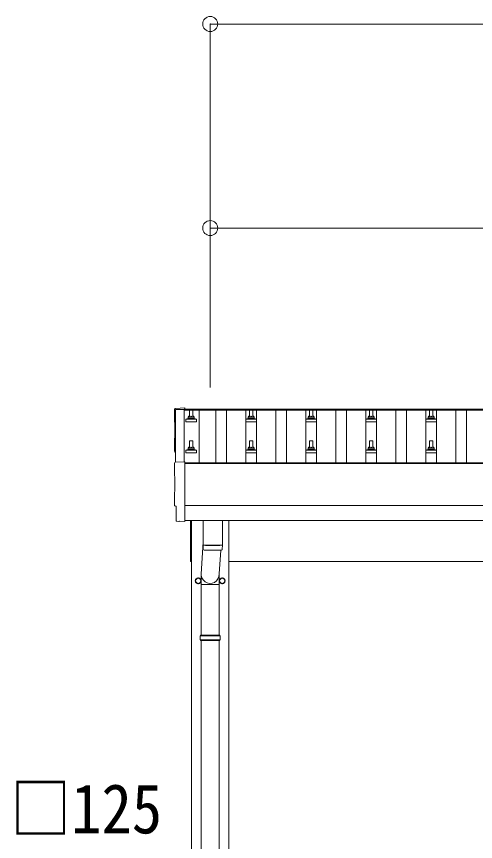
# Model space of a CAD drawing. Units: millimetres at full size, sheet at 1:50; details may follow other scales. Extents: x -14053 to 14053, y -9700 to 9700.
# Drawn here: x -8787 to -7257, y -3603 to -854 of the extents above; entities that cross this region are included whole.
import ezdxf
from ezdxf.enums import TextEntityAlignment as Align

# ---------------------------------------------------------------- set-up
doc = ezdxf.new("R2010")
doc.units = ezdxf.units.MM
doc.header["$LTSCALE"] = 50
doc.header["$PDMODE"] = 32
doc.header["$PDSIZE"] = 50
for name, color, linetype, lineweight in [('0-1_Defpoints', 4, 'Continuous', 9), ('0-2_TEXT1', 7, 'Continuous', 9), ('0-3_SHAPE', 5, 'Continuous', 5), ('0-6_PARTS1', 6, 'Continuous', 9)]:
    doc.layers.add(name, color=color, linetype=linetype, lineweight=lineweight)
doc.styles.add('ＭＳ ゴシック', font='')
doc.styles.get('ＭＳ ゴシック').set_extended_font_data('MS Gothic')

msp = doc.modelspace()

# ---------------------------------------------------------------- linework, layer by layer
at = {"layer": '0-1_Defpoints'}
for p, q in [((-8256.64, -2339.37), (-8256.64, -2163.33)), ((-8256.64, -2163.33), (-8227.64, -2163.33)), ((-8227.64, -2162.37), (-8227.64, -2165.95)), ((-8227.64, -2162.37), (-2826.64, -2162.37)), ((-8227.64, -2163.33), (-8227.64, -2337.85)), ((-8227.64, -2165.95), (-2804.14, -2165.95)), ((-8225.64, -2341.98), (-2826.64, -2341.98)), ((-8225.64, -2343.87), (-2804.14, -2343.87)), ((-2826.64, -2483.75), (-8225.64, -2483.75)), ((-8245.27, -2536.6), (-8252.19, -2536.24)), ((-8225.64, -2533.58), (-2826.64, -2533.58)), ((-8225.64, -2535.6), (-8225.64, -2536.6)), ((-8206.64, -2670.3), (-8206.64, -2533.58)), ((-8204.64, -2533.58), (-8204.64, -2670.3)), ((-8203.64, -2533.58), (-8203.64, -5669.8)), ((-8078.64, -5669.8), (-8078.64, -2533.58)), ((-8204.64, -2670.3), (-8206.64, -2670.3)), ((-8204.64, -2669.8), (-8203.64, -2669.8)), ((-2866.64, -2669.8), (-8078.64, -2669.8)), ((-8172.54, -2734.55), (-8172.64, -2734.55)), ((-8172.54, -2735.05), (-8172.64, -2735.05)), ((-8109.74, -2734.55), (-8109.64, -2734.55)), ((-8109.74, -2735.05), (-8109.64, -2735.05))]:
    msp.add_line(p, q, dxfattribs=at)
for points in [[(-8257.21, -2159.97), (-8225.64, -2158.31), (-8225.64, -2162.37)], [(-8257.21, -2339.4), (-8225.64, -2337.75), (-8225.64, -2535.6)], [(-8255.03, -2533.25), (-8255.03, -2486.22), (-8255.63, -2486.22)], [(-8244.53, -2536.33), (-8243.86, -2535.7), (-8225.64, -2536.61)]]:
    msp.add_lwpolyline(points, dxfattribs=at)
for points in [[(-8181.14, -2724.98), (-8189.64, -2729.89), (-8189.64, -2739.7), (-8181.14, -2744.61), (-8172.64, -2739.7), (-8172.64, -2729.89)], [(-8101.14, -2724.98), (-8092.64, -2729.89), (-8092.64, -2739.7), (-8101.14, -2744.61), (-8109.64, -2739.7), (-8109.64, -2729.89)]]:
    msp.add_lwpolyline(points, close=True, dxfattribs=at)
for centre, radius in [((-8181.14, -2734.8), 10), ((-8181.14, -2734.8), 8.5), ((-8101.14, -2734.8), 10), ((-8101.14, -2734.8), 8.5)]:
    msp.add_circle(centre, radius, dxfattribs=at)
for centre, start, end in [((-8181.14, -2734.8), 171.25399, 188.74601), ((-8181.14, -2734.8), 111.25399, 128.74601), ((-8181.14, -2734.8), 231.25399, 248.74601), ((-8181.14, -2734.8), 51.25399, 68.74601), ((-8181.14, -2734.8), 291.25399, 308.74601), ((-8181.14, -2734.8), 1.66581, 8.74601), ((-8181.14, -2734.8), 351.25399, 358.33419), ((-8101.14, -2734.8), 171.25399, 178.33419), ((-8101.14, -2734.8), 181.66581, 188.74601), ((-8101.14, -2734.8), 111.25399, 128.74601), ((-8101.14, -2734.8), 231.25399, 248.74601), ((-8101.14, -2734.8), 51.25399, 68.74601), ((-8101.14, -2734.8), 291.25399, 308.74601), ((-8101.14, -2734.8), 351.25399, 8.74601)]:
    msp.add_arc(centre, 8.6, start, end, dxfattribs=at)
for centre, major_axis, ratio, start_param, end_param in [((-8257.05, -2162.96), (-3, 0), 0.99863, 4.7647489, 6.2979817), ((-13022.91, -2233.39), (4763.38, 0), 0.99863, 6.2686928, 6.2979817), ((-8255.63, -2302.39), (-4.41, 0), 0.99863, 6.2686928, 7.6252171), ((-8257.05, -2342.4), (-3, 0), 0.99863, 4.7647489, 6.2979817), ((-13022.91, -2412.82), (4763.38, 0), 0.99863, 6.2686928, 6.2979817), ((-8255.63, -2481.82), (-4.41, 0), 0.99863, 6.2686928, 7.8539816), ((-8252.03, -2533.24), (-2.18, -2.07), 0.9974, 5.5252311, 7.0411395), ((-8245.22, -2535.6), (-0.727, -0.69), 0.9974, 0.7579542, 1.5707963)]:
    msp.add_ellipse(centre, major_axis=major_axis, ratio=ratio, start_param=start_param, end_param=end_param, dxfattribs=at)
at = {"layer": '0-2_TEXT1'}
for p, q in [((-8164.64, -2533.58), (-8164.64, -2614.95)), ((-8100.64, -2533.58), (-8100.64, -2614.95)), ((-8164.64, -2605.37), (-8171.2, -2711.84)), ((-8164.44, -2628.93), (-8164.67, -2615.95)), ((-8160.16, -2615.23), (-8160.15, -2616.23)), ((-8106.18, -2632.22), (-8111.08, -2711.84)), ((-8105.11, -2615.23), (-8105.13, -2616.23)), ((-8100.61, -2615.95), (-8100.84, -2628.93)), ((-8171.29, -2746.5), (-8171.29, -2711.84)), ((-8110.99, -2746.5), (-8110.99, -2711.84)), ((-8171.29, -2746.5), (-8141.14, -2746.5)), ((-8171.14, -2746.5), (-8171.14, -2915.8)), ((-8110.99, -2746.5), (-8141.14, -2746.5)), ((-8111.14, -2746.5), (-8111.14, -2915.8)), ((-8108.14, -2917.8), (-8174.14, -2917.8)), ((-8108.14, -2931.8), (-8174.14, -2931.8)), ((-8109.14, -2915.8), (-8173.14, -2915.8)), ((-8173.14, -2915.8), (-8173.14, -2917.8)), ((-8173.14, -2933.8), (-8173.14, -2931.8)), ((-8109.14, -2933.8), (-8173.14, -2933.8)), ((-8171.14, -2933.8), (-8171.14, -3938.3)), ((-8111.14, -2933.8), (-8111.14, -3938.3)), ((-8109.14, -2915.8), (-8109.14, -2917.8)), ((-8109.14, -2933.8), (-8109.14, -2931.8))]:
    msp.add_line(p, q, dxfattribs=at)
for centre, radius, start, end in [((-8132.64, -2135.22), 480.8, 266.18381, 273.81619), ((-8132.64, -2136.22), 480.8, 266.18381, 273.81619), ((-8161.02, -2628.7), 3.43, 183.91307, 262.91645), ((-8132.65, -2113.23), 519.67, 266.82357, 273.17802), ((-8104.26, -2628.7), 3.43, 277.00994, 356.09787), ((-8125.39, -2924.8), 49.25, 171.82876, 180.00002), ((-8125.39, -2924.8), 49.25, 180.00002, 188.17127), ((-8156.89, -2924.8), 49.25, 359.99998, 8.17124), ((-8156.89, -2924.8), 49.25, 351.82873, 359.99998)]:
    msp.add_arc(centre, radius, start, end, dxfattribs=at)
msp.add_ellipse((-8141.14, -2711.84), major_axis=(0, -31.56), ratio=0.952301, start_param=4.5832251, end_param=7.8539816, dxfattribs=at)
at = {"layer": '0-3_SHAPE'}
for p, q in [((-8210.64, -2188.88), (-8209.91, -2165.36)), ((-8208.91, -2164.38), (-8200.37, -2164.38)), ((-8199.37, -2165.36), (-8198.64, -2188.88)), ((-8010.64, -2188.88), (-8009.91, -2165.36)), ((-8008.91, -2164.38), (-8000.37, -2164.38)), ((-7999.37, -2165.36), (-7998.64, -2188.88)), ((-7810.64, -2188.88), (-7809.91, -2165.36)), ((-7808.91, -2164.38), (-7800.37, -2164.38)), ((-7799.37, -2165.36), (-7798.64, -2188.88)), ((-7610.64, -2188.88), (-7609.91, -2165.36)), ((-7608.91, -2164.38), (-7600.37, -2164.38)), ((-7599.37, -2165.36), (-7598.64, -2188.88)), ((-7410.64, -2188.88), (-7409.91, -2165.36)), ((-7408.91, -2164.38), (-7400.37, -2164.38)), ((-7399.37, -2165.36), (-7398.64, -2188.88)), ((-8222.89, -2204.38), (-8222.89, -2196.67)), ((-8222.51, -2195.88), (-8186.77, -2195.88)), ((-8222.13, -2195.7), (-8215.4, -2194.07)), ((-8215.02, -2193.88), (-8194.26, -2193.88)), ((-8214.64, -2193.1), (-8214.64, -2188.88)), ((-8213.64, -2188.88), (-8195.64, -2188.88)), ((-8194.64, -2193.1), (-8194.64, -2188.88)), ((-8187.15, -2195.7), (-8193.88, -2194.07)), ((-8186.39, -2204.38), (-8186.39, -2196.67)), ((-8022.89, -2204.38), (-8022.89, -2196.67)), ((-8022.51, -2195.88), (-7986.77, -2195.88)), ((-8022.13, -2195.7), (-8015.4, -2194.07)), ((-8015.02, -2193.88), (-7994.26, -2193.88)), ((-8014.64, -2193.1), (-8014.64, -2188.88)), ((-8013.64, -2188.88), (-7995.64, -2188.88)), ((-7994.64, -2193.1), (-7994.64, -2188.88)), ((-7987.15, -2195.7), (-7993.88, -2194.07)), ((-7986.39, -2204.38), (-7986.39, -2196.67)), ((-7822.89, -2204.38), (-7822.89, -2196.67)), ((-7822.51, -2195.88), (-7786.77, -2195.88)), ((-7822.13, -2195.7), (-7815.4, -2194.07)), ((-7815.02, -2193.88), (-7794.26, -2193.88)), ((-7814.64, -2193.1), (-7814.64, -2188.88)), ((-7813.64, -2188.88), (-7795.64, -2188.88)), ((-7794.64, -2193.1), (-7794.64, -2188.88)), ((-7787.15, -2195.7), (-7793.88, -2194.07)), ((-7786.39, -2204.38), (-7786.39, -2196.67)), ((-7622.89, -2204.38), (-7622.89, -2196.67)), ((-7622.51, -2195.88), (-7586.77, -2195.88)), ((-7622.13, -2195.7), (-7615.4, -2194.07)), ((-7615.02, -2193.88), (-7594.26, -2193.88)), ((-7614.64, -2193.1), (-7614.64, -2188.88)), ((-7613.64, -2188.88), (-7595.64, -2188.88)), ((-7594.64, -2193.1), (-7594.64, -2188.88)), ((-7587.15, -2195.7), (-7593.88, -2194.07)), ((-7586.39, -2204.38), (-7586.39, -2196.67)), ((-7422.89, -2204.38), (-7422.89, -2196.67)), ((-7422.51, -2195.88), (-7386.77, -2195.88)), ((-7422.13, -2195.7), (-7415.4, -2194.07)), ((-7415.02, -2193.88), (-7394.26, -2193.88)), ((-7414.64, -2193.1), (-7414.64, -2188.88)), ((-7413.64, -2188.88), (-7395.64, -2188.88)), ((-7394.64, -2193.1), (-7394.64, -2188.88)), ((-7387.15, -2195.7), (-7393.88, -2194.07)), ((-7386.39, -2204.38), (-7386.39, -2196.67)), ((-8186.39, -2204.38), (-8222.89, -2204.38)), ((-7986.39, -2204.38), (-8022.89, -2204.38)), ((-7786.39, -2204.38), (-7822.89, -2204.38)), ((-7586.39, -2204.38), (-7622.89, -2204.38)), ((-7386.39, -2204.38), (-7422.89, -2204.38)), ((-8210.64, -2292.22), (-8209.91, -2268.69)), ((-8208.91, -2267.72), (-8200.37, -2267.72)), ((-8199.37, -2268.69), (-8198.64, -2292.22)), ((-8010.64, -2292.22), (-8009.91, -2268.69)), ((-8008.91, -2267.72), (-8000.37, -2267.72)), ((-7999.37, -2268.69), (-7998.64, -2292.22)), ((-7810.64, -2292.22), (-7809.91, -2268.69)), ((-7808.91, -2267.72), (-7800.37, -2267.72)), ((-7799.37, -2268.69), (-7798.64, -2292.22)), ((-7610.64, -2292.22), (-7609.91, -2268.69)), ((-7608.91, -2267.72), (-7600.37, -2267.72)), ((-7599.37, -2268.69), (-7598.64, -2292.22)), ((-7410.64, -2292.22), (-7409.91, -2268.69)), ((-7408.91, -2267.72), (-7400.37, -2267.72)), ((-7399.37, -2268.69), (-7398.64, -2292.22)), ((-8222.89, -2307.72), (-8222.89, -2300)), ((-8186.39, -2307.72), (-8222.89, -2307.72)), ((-8222.51, -2299.22), (-8186.77, -2299.22)), ((-8222.13, -2299.03), (-8215.4, -2297.4)), ((-8215.02, -2297.22), (-8194.26, -2297.22)), ((-8214.64, -2296.43), (-8214.64, -2292.22)), ((-8213.64, -2292.22), (-8195.64, -2292.22)), ((-8194.64, -2296.43), (-8194.64, -2292.22)), ((-8187.15, -2299.03), (-8193.88, -2297.4)), ((-8186.39, -2307.72), (-8186.39, -2300)), ((-8022.89, -2307.72), (-8022.89, -2300)), ((-7986.39, -2307.72), (-8022.89, -2307.72)), ((-8022.51, -2299.22), (-7986.77, -2299.22)), ((-8022.13, -2299.03), (-8015.4, -2297.4)), ((-8015.02, -2297.22), (-7994.26, -2297.22)), ((-8014.64, -2296.43), (-8014.64, -2292.22)), ((-8013.64, -2292.22), (-7995.64, -2292.22)), ((-7994.64, -2296.43), (-7994.64, -2292.22)), ((-7987.15, -2299.03), (-7993.88, -2297.4)), ((-7986.39, -2307.72), (-7986.39, -2300)), ((-7822.89, -2307.72), (-7822.89, -2300)), ((-7786.39, -2307.72), (-7822.89, -2307.72)), ((-7822.51, -2299.22), (-7786.77, -2299.22)), ((-7822.13, -2299.03), (-7815.4, -2297.4)), ((-7815.02, -2297.22), (-7794.26, -2297.22)), ((-7814.64, -2296.43), (-7814.64, -2292.22)), ((-7813.64, -2292.22), (-7795.64, -2292.22)), ((-7794.64, -2296.43), (-7794.64, -2292.22)), ((-7787.15, -2299.03), (-7793.88, -2297.4)), ((-7786.39, -2307.72), (-7786.39, -2300)), ((-7622.89, -2307.72), (-7622.89, -2300)), ((-7586.39, -2307.72), (-7622.89, -2307.72)), ((-7622.51, -2299.22), (-7586.77, -2299.22)), ((-7622.13, -2299.03), (-7615.4, -2297.4)), ((-7615.02, -2297.22), (-7594.26, -2297.22)), ((-7614.64, -2296.43), (-7614.64, -2292.22)), ((-7613.64, -2292.22), (-7595.64, -2292.22)), ((-7594.64, -2296.43), (-7594.64, -2292.22)), ((-7587.15, -2299.03), (-7593.88, -2297.4)), ((-7586.39, -2307.72), (-7586.39, -2300)), ((-7422.89, -2307.72), (-7422.89, -2300)), ((-7386.39, -2307.72), (-7422.89, -2307.72)), ((-7422.51, -2299.22), (-7386.77, -2299.22)), ((-7422.13, -2299.03), (-7415.4, -2297.4)), ((-7415.02, -2297.22), (-7394.26, -2297.22)), ((-7414.64, -2296.43), (-7414.64, -2292.22)), ((-7413.64, -2292.22), (-7395.64, -2292.22)), ((-7394.64, -2296.43), (-7394.64, -2292.22)), ((-7387.15, -2299.03), (-7393.88, -2297.4)), ((-7386.39, -2307.72), (-7386.39, -2300))]:
    msp.add_line(p, q, dxfattribs=at)
at = {"layer": '0-3_SHAPE', "color": 4, "lineweight": 9}
for p, q in [((-8178.14, -2165.95), (-8178.14, -2341.98)), ((-8122.14, -2341.98), (-8122.14, -2165.95)), ((-8087.14, -2341.98), (-8087.14, -2165.95)), ((-8022.14, -2341.98), (-8022.14, -2165.95)), ((-7987.14, -2341.98), (-7987.14, -2165.95)), ((-7922.14, -2341.98), (-7922.14, -2165.95)), ((-7887.14, -2341.98), (-7887.14, -2165.95)), ((-7822.14, -2341.98), (-7822.14, -2165.95)), ((-7787.14, -2341.98), (-7787.14, -2165.95)), ((-7722.14, -2341.98), (-7722.14, -2165.95)), ((-7687.14, -2341.98), (-7687.14, -2165.95)), ((-7622.14, -2341.98), (-7622.14, -2165.95)), ((-7587.14, -2341.98), (-7587.14, -2165.95)), ((-7522.14, -2341.98), (-7522.14, -2165.95)), ((-7487.14, -2341.98), (-7487.14, -2165.95)), ((-7422.14, -2341.98), (-7422.14, -2165.95)), ((-7387.14, -2341.98), (-7387.14, -2165.95)), ((-7322.14, -2341.98), (-7322.14, -2165.95)), ((-7287.14, -2341.98), (-7287.14, -2165.95))]:
    msp.add_line(p, q, dxfattribs=at)
at = {"layer": '0-3_SHAPE'}
for centre, radius, start, end in [((-8208.91, -2165.38), 1, 90, 178.60509), ((-8200.37, -2165.38), 1, 1.39491, 90), ((-8008.91, -2165.38), 1, 90, 178.60509), ((-8000.37, -2165.38), 1, 1.39491, 90), ((-7808.91, -2165.38), 1, 90, 178.60509), ((-7800.37, -2165.38), 1, 1.39491, 90), ((-7608.91, -2165.38), 1, 90, 178.60509), ((-7600.37, -2165.38), 1, 1.39491, 90), ((-7408.91, -2165.38), 1, 90, 178.60509), ((-7400.37, -2165.38), 1, 1.39491, 90), ((-8221.89, -2196.67), 1, 103.62699, 180), ((-8215.64, -2193.1), 1, 283.62699, 0), ((-8210.55, -2189.52), 4.13, 90, 171.17633), ((-8213.64, -2189.88), 1, 90, 180), ((-8201.31, -2188.88), 4.83, 133.60282, 180), ((-8207.97, -2188.88), 4.83, 0, 46.39718), ((-8198.72, -2189.52), 4.13, 8.82367, 90), ((-8195.64, -2189.88), 1, 0, 90), ((-8193.64, -2193.1), 1, 180, 256.37301), ((-8187.39, -2196.67), 1, 0, 76.37301), ((-8021.89, -2196.67), 1, 103.62699, 180), ((-8015.64, -2193.1), 1, 283.62699, 0), ((-8010.55, -2189.52), 4.13, 90, 171.17633), ((-8013.64, -2189.88), 1, 90, 180), ((-8001.31, -2188.88), 4.83, 133.60282, 180), ((-8007.97, -2188.88), 4.83, 0, 46.39718), ((-7998.72, -2189.52), 4.13, 8.82367, 90), ((-7995.64, -2189.88), 1, 0, 90), ((-7993.64, -2193.1), 1, 180, 256.37301), ((-7987.39, -2196.67), 1, 0, 76.37301), ((-7821.89, -2196.67), 1, 103.62699, 180), ((-7815.64, -2193.1), 1, 283.62699, 0), ((-7810.55, -2189.52), 4.13, 90, 171.17633), ((-7813.64, -2189.88), 1, 90, 180), ((-7801.31, -2188.88), 4.83, 133.60282, 180), ((-7807.97, -2188.88), 4.83, 0, 46.39718), ((-7798.72, -2189.52), 4.13, 8.82367, 90), ((-7795.64, -2189.88), 1, 0, 90), ((-7793.64, -2193.1), 1, 180, 256.37301), ((-7787.39, -2196.67), 1, 0, 76.37301), ((-7621.89, -2196.67), 1, 103.62699, 180), ((-7615.64, -2193.1), 1, 283.62699, 0), ((-7610.55, -2189.52), 4.13, 90, 171.17633), ((-7613.64, -2189.88), 1, 90, 180), ((-7601.31, -2188.88), 4.83, 133.60282, 180), ((-7607.97, -2188.88), 4.83, 0, 46.39718), ((-7598.72, -2189.52), 4.13, 8.82367, 90), ((-7595.64, -2189.88), 1, 0, 90), ((-7593.64, -2193.1), 1, 180, 256.37301), ((-7587.39, -2196.67), 1, 0, 76.37301), ((-7421.89, -2196.67), 1, 103.62699, 180), ((-7415.64, -2193.1), 1, 283.62699, 0), ((-7410.55, -2189.52), 4.13, 90, 171.17633), ((-7413.64, -2189.88), 1, 90, 180), ((-7401.31, -2188.88), 4.83, 133.60282, 180), ((-7407.97, -2188.88), 4.83, 0, 46.39718), ((-7398.72, -2189.52), 4.13, 8.82367, 90), ((-7395.64, -2189.88), 1, 0, 90), ((-7393.64, -2193.1), 1, 180, 256.37301), ((-7387.39, -2196.67), 1, 0, 76.37301), ((-8208.91, -2268.72), 1, 90, 178.60509), ((-8200.37, -2268.72), 1, 1.39491, 90), ((-8008.91, -2268.72), 1, 90, 178.60509), ((-8000.37, -2268.72), 1, 1.39491, 90), ((-7808.91, -2268.72), 1, 90, 178.60509), ((-7800.37, -2268.72), 1, 1.39491, 90), ((-7608.91, -2268.72), 1, 90, 178.60509), ((-7600.37, -2268.72), 1, 1.39491, 90), ((-7408.91, -2268.72), 1, 90, 178.60509), ((-7400.37, -2268.72), 1, 1.39491, 90), ((-8221.89, -2300), 1, 103.62699, 180), ((-8215.64, -2296.43), 1, 283.62699, 0), ((-8210.55, -2292.85), 4.13, 90, 171.17633), ((-8213.64, -2293.22), 1, 90, 180), ((-8201.31, -2292.22), 4.83, 133.60282, 180), ((-8207.97, -2292.22), 4.83, 0, 46.39718), ((-8198.72, -2292.85), 4.13, 8.82367, 90), ((-8195.64, -2293.22), 1, 0, 90), ((-8193.64, -2296.43), 1, 180, 256.37301), ((-8187.39, -2300), 1, 0, 76.37301), ((-8021.89, -2300), 1, 103.62699, 180), ((-8015.64, -2296.43), 1, 283.62699, 0), ((-8010.55, -2292.85), 4.13, 90, 171.17633), ((-8013.64, -2293.22), 1, 90, 180), ((-8001.31, -2292.22), 4.83, 133.60282, 180), ((-8007.97, -2292.22), 4.83, 0, 46.39718), ((-7998.72, -2292.85), 4.13, 8.82367, 90), ((-7995.64, -2293.22), 1, 0, 90), ((-7993.64, -2296.43), 1, 180, 256.37301), ((-7987.39, -2300), 1, 0, 76.37301), ((-7821.89, -2300), 1, 103.62699, 180), ((-7815.64, -2296.43), 1, 283.62699, 0), ((-7810.55, -2292.85), 4.13, 90, 171.17633), ((-7813.64, -2293.22), 1, 90, 180), ((-7801.31, -2292.22), 4.83, 133.60282, 180), ((-7807.97, -2292.22), 4.83, 0, 46.39718), ((-7798.72, -2292.85), 4.13, 8.82367, 90), ((-7795.64, -2293.22), 1, 0, 90), ((-7793.64, -2296.43), 1, 180, 256.37301), ((-7787.39, -2300), 1, 0, 76.37301), ((-7621.89, -2300), 1, 103.62699, 180), ((-7615.64, -2296.43), 1, 283.62699, 0), ((-7610.55, -2292.85), 4.13, 90, 171.17633), ((-7613.64, -2293.22), 1, 90, 180), ((-7601.31, -2292.22), 4.83, 133.60282, 180), ((-7607.97, -2292.22), 4.83, 0, 46.39718), ((-7598.72, -2292.85), 4.13, 8.82367, 90), ((-7595.64, -2293.22), 1, 0, 90), ((-7593.64, -2296.43), 1, 180, 256.37301), ((-7587.39, -2300), 1, 0, 76.37301), ((-7421.89, -2300), 1, 103.62699, 180), ((-7415.64, -2296.43), 1, 283.62699, 0), ((-7410.55, -2292.85), 4.13, 90, 171.17633), ((-7413.64, -2293.22), 1, 90, 180), ((-7401.31, -2292.22), 4.83, 133.60282, 180), ((-7407.97, -2292.22), 4.83, 0, 46.39718), ((-7398.72, -2292.85), 4.13, 8.82367, 90), ((-7395.64, -2293.22), 1, 0, 90), ((-7393.64, -2296.43), 1, 180, 256.37301), ((-7387.39, -2300), 1, 0, 76.37301)]:
    msp.add_arc(centre, radius, start, end, dxfattribs=at)
at = {"layer": '0-6_PARTS1'}
for p, q in [((-8141.14, -878.94), (-8141.14, -1558.96)), ((-8141.14, -878.94), (-952.14, -878.94)), ((-8141.14, -1558.96), (-8141.14, -2090.25)), ((-2804.14, -1558.96), (-8141.14, -1558.96))]:
    msp.add_line(p, q, dxfattribs=at)
for p in [(-8141.14, -878.94), (-8141.14, -1558.96)]:
    msp.add_point(p, dxfattribs=at)

# ---------------------------------------------------------------- texts
at = {"layer": '0-6_PARTS1', "color": 7, "style": 'ＭＳ ゴシック', "width": 0.9}
msp.add_text('□125', height=165, dxfattribs=at).set_placement((-8807, -3625.93), align=Align.BOTTOM_LEFT)

doc.saveas('drawing.dxf')
